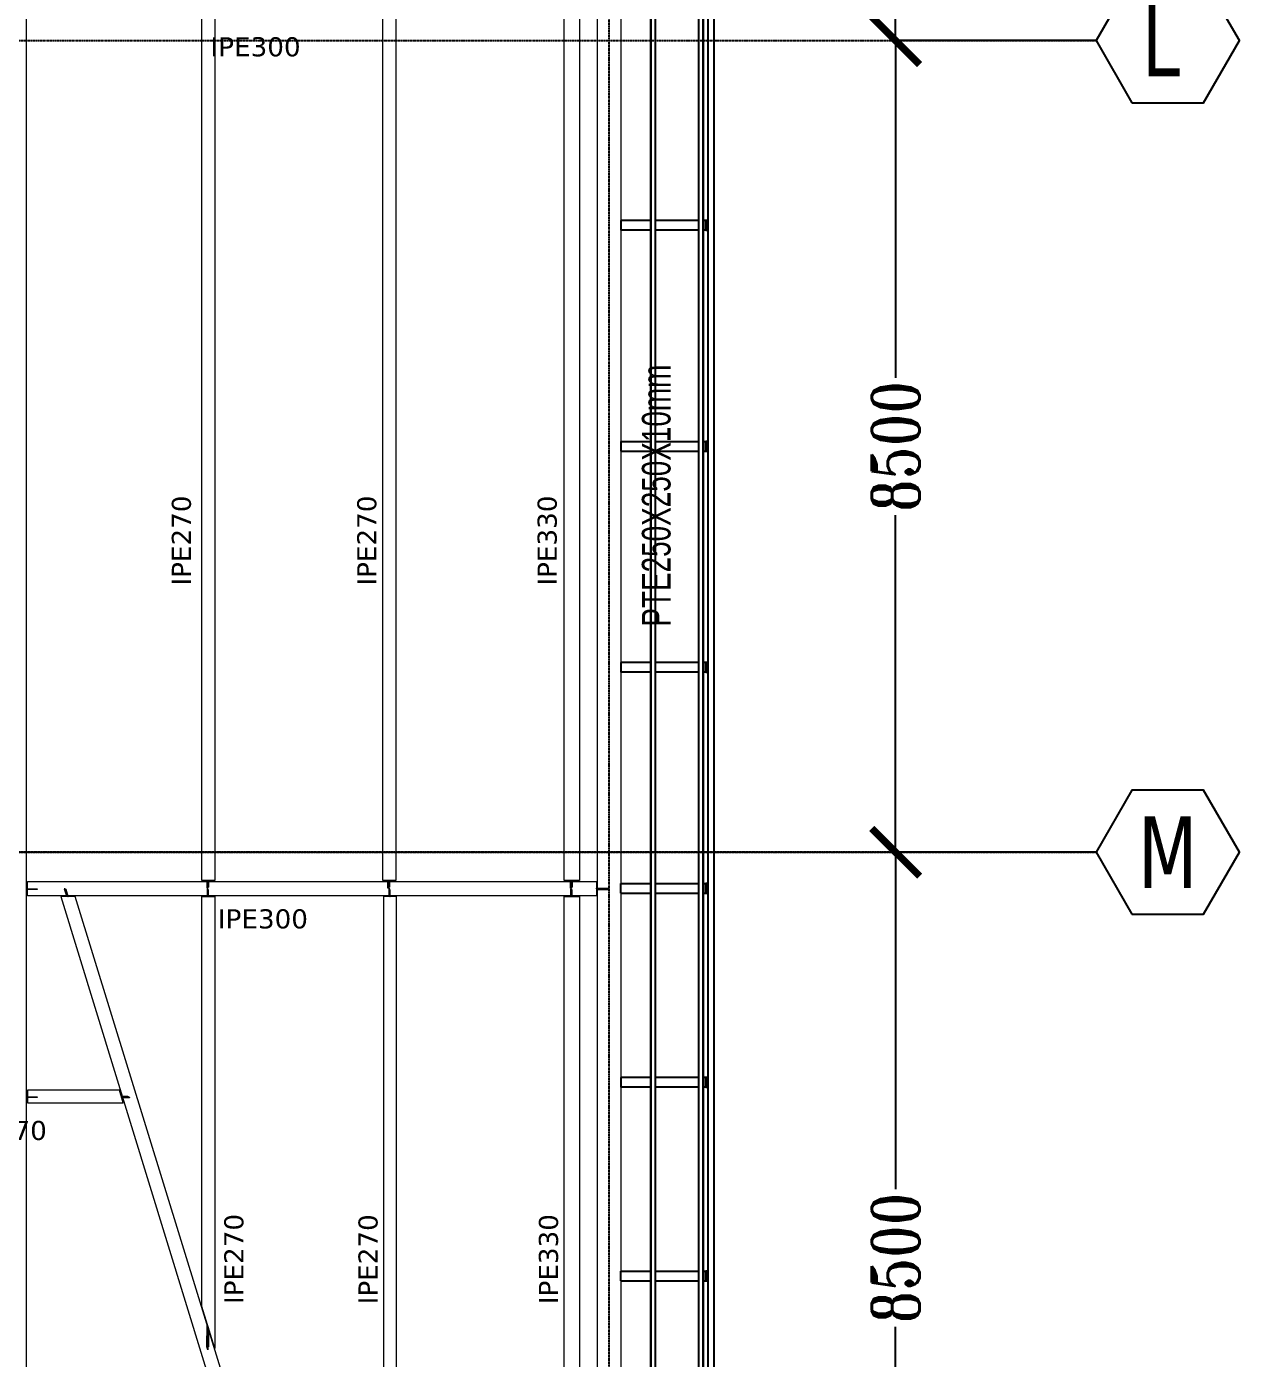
# Model space of a CAD drawing. Header units: millimetres. Extents: x -6598 to 74598, y -11659 to 33736.
# Drawn here: x 61901 to 74598, y 3189 to 17147 of the extents above; entities that cross this region are included whole.
import ezdxf
from ezdxf.enums import TextEntityAlignment as Align

# ---------------------------------------------------------------- set-up
doc = ezdxf.new("R2010")
doc.units = ezdxf.units.MM
doc.header["$LTSCALE"] = 0.95
doc.linetypes.add('DXK_LINE_DOT3', pattern=[5.9187, 2.979, -0.9799, 0.9799, -0.9799])
for name, color, linetype, lineweight in [('0-1', 7, 'Continuous', 5), ('E_B_PLACA-1', 10, 'Continuous', 25), ('E_B_PLACA-2', 254, 'Continuous', 25), ('E_TEXTO', 3, 'Continuous', 9), ('E_VIGAS', 5, 'Continuous', 9), ('E_VIGAS-1', 5, 'Continuous', 25), ('E_VIGAS-2', 10, 'Continuous', 25), ('HCB-VIGAS', 4, 'Continuous', 15)]:
    doc.layers.add(name, color=color, linetype=linetype, lineweight=lineweight)
for name, color, linetype in [('COTAS', 8, 'Continuous'), ('HCB-EJES', 1, 'Continuous'), ('HCB-ROTULOS', 2, 'Continuous')]:
    doc.layers.add(name, color=color, linetype=linetype)
doc.styles.add('Arial Narrow', font='', dxfattribs={"width": 0.85, "height": 0.3})
doc.styles.add('ROMANT', font='romant.shx', dxfattribs={"width": 0.8})
doc.styles.add('VERDANA', font='verdana.ttf')
doc.styles.get('Arial Narrow').set_extended_font_data('Arial Narrow')
doc.dimstyles.new('1.125', dxfattribs={"dimscale": 0, "dimtxt": 500, "dimasz": 500, "dimexe": 4, "dimexo": 4, "dimgap": 15, "dimtad": 0, "dimdec": 0, "dimzin": 4, "dimdsep": 46, "dimtxsty": 'ROMANT', "dimblk": 'ARCHTICK', "dimcen": -10, "dimclrd": 256, "dimclrt": 3, "dimadec": 0, "dimazin": 0, "dimtfac": 1, "dimtdec": 0, "dimtix": 1, "dimtmove": 0, "dimatfit": 0, "dimldrblk": 'OBLIQUE', "dimfxl": 0.05, "dimtolj": 1, "dimtzin": 0, "dimarcsym": 0})

# ---------------------------------------------------------------- blocks, each defined once
blk = doc.blocks.new('EST_SFM_VIGA-METALICA-SECCION-C - EST_SFM_VIGA-METALICA-UPN100-1529792-_58_00m_N_E_-NIVEL-15 DOC')
at = {"layer": 'E_VIGAS-2'}
for p, q in [((13.831, 0.032), (-13.129, 0.032)), ((-13.047, -0.018), (13.749, -0.018))]:
    blk.add_line(p, q, dxfattribs=at)
blk = doc.blocks.new('EST_SFM_VIGA-METALICA-SECCION-C - EST_SFM_VIGA-METALICA-UPN100-1530878-_58_00m_N_E_-NIVEL-15 DOC')
at = {"layer": 'E_VIGAS-2'}
for p, q in [((14.54, 0.018), (-14.294, 0.018)), ((-14.294, -0.032), (14.54, -0.032))]:
    blk.add_line(p, q, dxfattribs=at)
blk = doc.blocks.new('EST_SFM_VIGA-METALICA-SECCION-C - EST_SFM_VIGA-METALICA-UPN160-1529890-_58_00m_N_E_-NIVEL-15 DOC')
at = {"layer": 'E_VIGAS-1'}
for p, q in [((14.442, 0.018), (-14.49, 0.018)), ((-14.485, -0.047), (14.437, -0.047))]:
    blk.add_line(p, q, dxfattribs=at)
blk = doc.blocks.new('DCTIB_CNI_EST_MOD-1A-FAC_0001_rvt-1-_58_00m_N_E_-NIVEL-15 DOC')
at = {"layer": 'E_B_PLACA-1'}
for p, q in [((-5.177, 167.83), (-5.177, 138.995)), ((-5.727, 140.014), (-5.727, 166.81))]:
    blk.add_line(p, q, dxfattribs=at)
at = {"layer": 'E_B_PLACA-2'}
for p, q in [((-5.177, 138.995), (-5.177, 167.83)), ((-5.727, 166.81), (-5.727, 140.014))]:
    blk.add_line(p, q, dxfattribs=at)
at = {"layer": 'E_VIGAS-1'}
for p, q in [((-6.037, 155.678), (-6.037, 155.778)), ((-5.727, 155.778), (-6.037, 155.778)), ((-5.227, 155.778), (-5.677, 155.778)), ((-5.149, 155.778), (-5.177, 155.778)), ((-5.149, 155.778), (-5.149, 155.678)), ((-5.149, 155.678), (-5.149, 155.778)), ((-5.149, 155.778), (-5.148, 155.778)), ((-5.148, 155.778), (-5.148, 155.741)), ((-5.129, 155.778), (-5.148, 155.778)), ((-5.727, 155.678), (-6.037, 155.678)), ((-5.227, 155.678), (-5.677, 155.678)), ((-5.149, 155.678), (-5.177, 155.678)), ((-5.148, 155.678), (-5.149, 155.678)), ((-5.148, 155.731), (-5.143, 155.731)), ((-5.143, 155.731), (-5.148, 155.731)), ((-5.148, 155.731), (-5.143, 155.731)), ((-5.143, 155.725), (-5.148, 155.725)), ((-5.143, 155.725), (-5.148, 155.725)), ((-5.148, 155.725), (-5.143, 155.725)), ((-5.148, 155.716), (-5.148, 155.678)), ((-5.148, 155.678), (-5.129, 155.678)), ((-5.143, 155.731), (-5.129, 155.731)), ((-5.129, 155.725), (-5.143, 155.725)), ((-6.037, 153.364), (-6.037, 153.464)), ((-6.037, 153.464), (-5.727, 153.464)), ((-5.677, 153.464), (-5.227, 153.464)), ((-5.177, 153.464), (-5.149, 153.464)), ((-5.149, 153.464), (-5.149, 153.364)), ((-5.149, 153.464), (-5.148, 153.464)), ((-5.149, 153.364), (-5.149, 153.464)), ((-5.129, 153.464), (-5.148, 153.464)), ((-5.148, 153.464), (-5.148, 153.426)), ((-5.148, 153.417), (-5.143, 153.417)), ((-5.143, 153.417), (-5.148, 153.417)), ((-5.148, 153.417), (-5.143, 153.417)), ((-5.143, 153.411), (-5.148, 153.411)), ((-5.143, 153.411), (-5.148, 153.411)), ((-5.148, 153.411), (-5.143, 153.411)), ((-5.148, 153.401), (-5.148, 153.364)), ((-5.143, 153.417), (-5.129, 153.417)), ((-5.129, 153.411), (-5.143, 153.411)), ((-6.037, 153.364), (-5.727, 153.364)), ((-5.677, 153.364), (-5.227, 153.364)), ((-5.177, 153.364), (-5.149, 153.364)), ((-5.148, 153.364), (-5.149, 153.364)), ((-5.148, 153.364), (-5.129, 153.364)), ((-6.037, 151.049), (-6.037, 151.149)), ((-5.727, 151.149), (-6.037, 151.149)), ((-5.727, 151.049), (-6.037, 151.049)), ((-5.227, 151.149), (-5.677, 151.149)), ((-5.227, 151.049), (-5.677, 151.049)), ((-5.149, 151.149), (-5.177, 151.149)), ((-5.149, 151.049), (-5.177, 151.049)), ((-5.149, 151.149), (-5.149, 151.049)), ((-5.149, 151.049), (-5.149, 151.149)), ((-5.149, 151.149), (-5.148, 151.149)), ((-5.148, 151.049), (-5.149, 151.049)), ((-5.148, 151.149), (-5.148, 151.112)), ((-5.129, 151.149), (-5.148, 151.149)), ((-5.148, 151.102), (-5.143, 151.102)), ((-5.143, 151.102), (-5.148, 151.102)), ((-5.148, 151.102), (-5.143, 151.102)), ((-5.143, 151.097), (-5.148, 151.097)), ((-5.143, 151.097), (-5.148, 151.097)), ((-5.148, 151.097), (-5.143, 151.097)), ((-5.148, 151.087), (-5.148, 151.049)), ((-5.148, 151.049), (-5.129, 151.049)), ((-5.143, 151.102), (-5.129, 151.102)), ((-5.129, 151.097), (-5.143, 151.097)), ((-6.038, 148.735), (-6.038, 148.835)), ((-6.038, 148.835), (-5.727, 148.835)), ((-5.677, 148.835), (-5.227, 148.835)), ((-5.177, 148.835), (-5.149, 148.835)), ((-5.149, 148.835), (-5.149, 148.735)), ((-5.149, 148.835), (-5.148, 148.835)), ((-5.149, 148.735), (-5.149, 148.835)), ((-5.129, 148.835), (-5.148, 148.835)), ((-5.148, 148.835), (-5.148, 148.798)), ((-5.148, 148.788), (-5.143, 148.788)), ((-5.143, 148.788), (-5.148, 148.788)), ((-5.148, 148.788), (-5.143, 148.788)), ((-5.143, 148.788), (-5.129, 148.788)), ((-6.038, 148.735), (-5.727, 148.735)), ((-5.677, 148.735), (-5.227, 148.735)), ((-5.177, 148.735), (-5.149, 148.735)), ((-5.148, 148.735), (-5.149, 148.735)), ((-5.143, 148.782), (-5.148, 148.782)), ((-5.143, 148.782), (-5.148, 148.782)), ((-5.148, 148.782), (-5.143, 148.782)), ((-5.148, 148.772), (-5.148, 148.735)), ((-5.148, 148.735), (-5.129, 148.735)), ((-5.129, 148.782), (-5.143, 148.782)), ((-6.037, 146.704), (-6.037, 146.804)), ((-5.727, 146.804), (-6.037, 146.804)), ((-5.727, 146.704), (-6.037, 146.704)), ((-5.227, 146.804), (-5.677, 146.804)), ((-5.227, 146.704), (-5.677, 146.704)), ((-5.149, 146.804), (-5.177, 146.804)), ((-5.149, 146.704), (-5.177, 146.704)), ((-5.149, 146.804), (-5.149, 146.704)), ((-5.149, 146.704), (-5.149, 146.804)), ((-5.149, 146.804), (-5.148, 146.804)), ((-5.148, 146.704), (-5.149, 146.704)), ((-5.148, 146.804), (-5.148, 146.767)), ((-5.129, 146.804), (-5.148, 146.804)), ((-5.148, 146.757), (-5.143, 146.757)), ((-5.143, 146.757), (-5.148, 146.757)), ((-5.148, 146.757), (-5.143, 146.757)), ((-5.143, 146.752), (-5.148, 146.752)), ((-5.143, 146.752), (-5.148, 146.752)), ((-5.148, 146.752), (-5.143, 146.752)), ((-5.148, 146.742), (-5.148, 146.704)), ((-5.148, 146.704), (-5.129, 146.704)), ((-5.143, 146.757), (-5.129, 146.757)), ((-5.129, 146.752), (-5.143, 146.752)), ((-6.038, 144.674), (-6.038, 144.774)), ((-6.038, 144.774), (-5.727, 144.774)), ((-5.677, 144.774), (-5.227, 144.774)), ((-5.177, 144.774), (-5.149, 144.774)), ((-5.149, 144.774), (-5.149, 144.674)), ((-5.149, 144.774), (-5.148, 144.774)), ((-5.149, 144.674), (-5.149, 144.774)), ((-5.129, 144.774), (-5.148, 144.774)), ((-5.148, 144.774), (-5.148, 144.736)), ((-6.038, 144.674), (-5.727, 144.674)), ((-5.677, 144.674), (-5.227, 144.674)), ((-5.177, 144.674), (-5.149, 144.674)), ((-5.148, 144.674), (-5.149, 144.674)), ((-5.148, 144.726), (-5.143, 144.726)), ((-5.143, 144.726), (-5.148, 144.726)), ((-5.148, 144.726), (-5.143, 144.726)), ((-5.143, 144.721), (-5.148, 144.721)), ((-5.143, 144.721), (-5.148, 144.721)), ((-5.148, 144.721), (-5.143, 144.721)), ((-5.148, 144.711), (-5.148, 144.674)), ((-5.148, 144.674), (-5.129, 144.674)), ((-5.143, 144.726), (-5.129, 144.726)), ((-5.129, 144.721), (-5.143, 144.721))]:
    blk.add_line(p, q, dxfattribs=at)
for points, knots in [([(-5.148, 155.74), (-5.148, 155.739), (-5.147, 155.738), (-5.147, 155.736), (-5.147, 155.734), (-5.146, 155.732), (-5.145, 155.731), (-5.143, 155.731), (-5.143, 155.731)], [0.0698939, 0.0698939, 0.0698939, 0.0698939, 0.1428571, 0.2857143, 0.4285714, 0.5714286, 0.7857143, 1, 1, 1, 1]), ([(-5.143, 155.725), (-5.143, 155.725), (-5.144, 155.725), (-5.145, 155.725), (-5.146, 155.724), (-5.147, 155.722), (-5.147, 155.721), (-5.147, 155.72), (-5.148, 155.718), (-5.148, 155.717), (-5.148, 155.716)], [0, 0, 0, 0, 0.142857, 0.285714, 0.428571, 0.571429, 0.678571, 0.732143, 0.785714, 1, 1, 1, 1]), ([(-5.148, 153.426), (-5.148, 153.426), (-5.148, 153.424), (-5.147, 153.422), (-5.147, 153.42), (-5.146, 153.418), (-5.145, 153.417), (-5.143, 153.417), (-5.143, 153.417)], [0, 0, 0, 0, 0.142857, 0.285714, 0.428571, 0.571429, 0.785714, 1, 1, 1, 1]), ([(-5.143, 153.411), (-5.143, 153.411), (-5.144, 153.411), (-5.145, 153.41), (-5.146, 153.409), (-5.147, 153.408), (-5.147, 153.406), (-5.147, 153.405), (-5.148, 153.404), (-5.148, 153.402), (-5.148, 153.401)], [0, 0, 0, 0, 0.142857, 0.285714, 0.428571, 0.571429, 0.678571, 0.732143, 0.785714, 1, 1, 1, 1]), ([(-5.148, 151.112), (-5.148, 151.111), (-5.148, 151.11), (-5.147, 151.107), (-5.147, 151.105), (-5.146, 151.104), (-5.145, 151.102), (-5.143, 151.102), (-5.143, 151.102)], [0, 0, 0, 0, 0.142857, 0.285714, 0.428571, 0.571429, 0.785714, 1, 1, 1, 1]), ([(-5.143, 151.097), (-5.143, 151.097), (-5.144, 151.096), (-5.145, 151.096), (-5.146, 151.095), (-5.147, 151.093), (-5.147, 151.092), (-5.147, 151.091), (-5.148, 151.089), (-5.148, 151.088), (-5.148, 151.087)], [0, 0, 0, 0, 0.142857, 0.285714, 0.428571, 0.571429, 0.678571, 0.732143, 0.785714, 1, 1, 1, 1]), ([(-5.148, 148.798), (-5.148, 148.797), (-5.148, 148.795), (-5.147, 148.793), (-5.147, 148.791), (-5.146, 148.789), (-5.145, 148.788), (-5.143, 148.788), (-5.143, 148.788)], [0, 0, 0, 0, 0.142857, 0.285714, 0.428571, 0.571429, 0.785714, 1, 1, 1, 1]), ([(-5.143, 148.782), (-5.143, 148.782), (-5.144, 148.782), (-5.145, 148.781), (-5.146, 148.78), (-5.147, 148.779), (-5.147, 148.778), (-5.147, 148.777), (-5.148, 148.775), (-5.148, 148.774), (-5.148, 148.772)], [0, 0, 0, 0, 0.142857, 0.285714, 0.428571, 0.571429, 0.678571, 0.732143, 0.785714, 1, 1, 1, 1]), ([(-5.148, 146.767), (-5.148, 146.766), (-5.148, 146.765), (-5.147, 146.762), (-5.147, 146.76), (-5.146, 146.759), (-5.145, 146.757), (-5.143, 146.757), (-5.143, 146.757)], [0, 0, 0, 0, 0.142857, 0.285714, 0.428571, 0.571429, 0.785714, 1, 1, 1, 1]), ([(-5.143, 146.752), (-5.143, 146.752), (-5.144, 146.751), (-5.145, 146.751), (-5.146, 146.75), (-5.147, 146.748), (-5.147, 146.747), (-5.147, 146.746), (-5.148, 146.744), (-5.148, 146.743), (-5.148, 146.742)], [0, 0, 0, 0, 0.142857, 0.285714, 0.428571, 0.571429, 0.678571, 0.732143, 0.785714, 1, 1, 1, 1]), ([(-5.148, 144.736), (-5.148, 144.735), (-5.148, 144.734), (-5.147, 144.732), (-5.147, 144.73), (-5.146, 144.728), (-5.145, 144.727), (-5.143, 144.726), (-5.143, 144.726)], [0, 0, 0, 0, 0.142857, 0.285714, 0.428571, 0.571429, 0.785714, 1, 1, 1, 1]), ([(-5.143, 144.721), (-5.143, 144.721), (-5.144, 144.721), (-5.145, 144.72), (-5.146, 144.719), (-5.147, 144.718), (-5.147, 144.716), (-5.147, 144.715), (-5.148, 144.714), (-5.148, 144.712), (-5.148, 144.711)], [0, 0, 0, 0, 0.142857, 0.285714, 0.428571, 0.571429, 0.678571, 0.732143, 0.785714, 1, 1, 1, 1])]:
    blk.add_open_spline(points, degree=3, knots=knots, dxfattribs=at)
for name, p, rotation in [('EST_SFM_VIGA-METALICA-SECCION-C - EST_SFM_VIGA-METALICA-UPN100-1530878-_58_00m_N_E_-NIVEL-15 DOC', (-5.195, 153.535), 270), ('EST_SFM_VIGA-METALICA-SECCION-C - EST_SFM_VIGA-METALICA-UPN160-1529890-_58_00m_N_E_-NIVEL-15 DOC', (-5.082, 153.388), 269.9999999999999), ('EST_SFM_VIGA-METALICA-SECCION-C - EST_SFM_VIGA-METALICA-UPN100-1529792-_58_00m_N_E_-NIVEL-15 DOC', (-5.709, 153.763), 270.0000000000001)]:
    blk.add_blockref(name, p, dxfattribs=dict(at, rotation=rotation))
blk = doc.blocks.new('_ArchTick')
at = {"color": 0, "linetype": 'ByBlock', "const_width": 0.15}
blk.add_lwpolyline([(-0.5, -0.5), (0.5, 0.5)], dxfattribs=at)
blk = doc.blocks.new('*D633')
at = {"layer": 'COTAS', "color": 0, "lineweight": -2, "transparency": 16777216}
for p, q in [((73094, 25500), (70996, 25500)), ((73094, 17000), (70996, 17000))]:
    blk.add_line(p, q, dxfattribs=at)
at = {"layer": 'COTAS', "lineweight": -2, "transparency": 16777216}
for p, q in [((71000, 25500), (71000, 21970)), ((71000, 17000), (71000, 20530))]:
    blk.add_line(p, q, dxfattribs=at)
at = {"layer": 'Defpoints', "color": 0, "transparency": 16777216}
for p in [(71000, 25500), (73098, 25500), (73098, 17000)]:
    blk.add_point(p, dxfattribs=at)
at = {"layer": 'COTAS', "lineweight": -2, "transparency": 16777216, "xscale": 500, "yscale": 500, "zscale": 500}
for p, rotation in [((71000, 25500), 90), ((71000, 17000), 270)]:
    blk.add_blockref('_ArchTick', p, dxfattribs=dict(at, rotation=rotation))
at = {"layer": 'COTAS', "color": 3, "transparency": 16777216, "insert": (71000, 21250), "char_height": 500, "attachment_point": 5, "rotation": 90, "style": 'ROMANT'}
blk.add_mtext('\\A1;8500', dxfattribs=at)
blk = doc.blocks.new('_Oblique')
at = {"color": 0, "linetype": 'ByBlock', "lineweight": -2}
blk.add_line((-0.5, -0.5), (0.5, 0.5), dxfattribs=at)
blk = doc.blocks.new('*D634')
at = {"layer": 'COTAS', "color": 0, "lineweight": -2, "transparency": 16777216}
for p, q in [((73094, 17000), (70996, 17000)), ((73094, 8500), (70996, 8500))]:
    blk.add_line(p, q, dxfattribs=at)
at = {"layer": 'COTAS', "lineweight": -2, "transparency": 16777216}
for p, q in [((71000, 17000), (71000, 13470)), ((71000, 8500), (71000, 12030))]:
    blk.add_line(p, q, dxfattribs=at)
at = {"layer": 'Defpoints', "color": 0, "transparency": 16777216}
for p in [(73098, 17000), (71000, 8500), (73098, 8500)]:
    blk.add_point(p, dxfattribs=at)
at = {"layer": 'COTAS', "lineweight": -2, "transparency": 16777216, "xscale": 500, "yscale": 500, "zscale": 500}
for p, rotation in [((71000, 17000), 90), ((71000, 8500), 270)]:
    blk.add_blockref('_ArchTick', p, dxfattribs=dict(at, rotation=rotation))
at = {"layer": 'COTAS', "color": 3, "transparency": 16777216, "insert": (71000, 12750), "char_height": 500, "attachment_point": 5, "rotation": 90, "style": 'ROMANT'}
blk.add_mtext('\\A1;8500', dxfattribs=at)
blk = doc.blocks.new('*D635')
at = {"layer": 'COTAS', "color": 0, "lineweight": -2, "transparency": 16777216}
for p, q in [((73094, 8500), (70996, 8500)), ((73094, 0), (70996, 0))]:
    blk.add_line(p, q, dxfattribs=at)
at = {"layer": 'COTAS', "lineweight": -2, "transparency": 16777216}
for p, q in [((71000, 8500), (71000, 4970)), ((71000, 0), (71000, 3530))]:
    blk.add_line(p, q, dxfattribs=at)
at = {"layer": 'Defpoints', "color": 0, "transparency": 16777216}
for p in [(71000, 8500), (73098, 8500), (73098, 0)]:
    blk.add_point(p, dxfattribs=at)
at = {"layer": 'COTAS', "lineweight": -2, "transparency": 16777216, "xscale": 500, "yscale": 500, "zscale": 500}
for p, rotation in [((71000, 8500), 90), ((71000, 0), 270)]:
    blk.add_blockref('_ArchTick', p, dxfattribs=dict(at, rotation=rotation))
at = {"layer": 'COTAS', "color": 3, "transparency": 16777216, "insert": (71000, 4250), "char_height": 500, "attachment_point": 5, "rotation": 90, "style": 'ROMANT'}
blk.add_mtext('\\A1;8500', dxfattribs=at)

msp = doc.modelspace()

# ---------------------------------------------------------------- linework, layer by layer
at = {"layer": 'E_VIGAS', "color": 30, "true_color": 0xf26722}
for points in [[(6101, 26596), (6101, -1095.8), (61901.2, -1095.7), (61901.1, 26596)], [(67875.9, 235.1), (68125.9, 235.1), (68125.9, 25265.1), (67875.9, 25265.1)]]:
    msp.add_lwpolyline(points, close=True, dxfattribs=at)
at = {"layer": 'HCB-EJES', "linetype": 'DXK_LINE_DOT3'}
for p, q in [((68000.1, -5780.2), (68000.1, 31280.5)), ((-5098.2, 17000), (73098.4, 17000))]:
    msp.add_line(p, q, dxfattribs=at)
msp.add_lwpolyline([(73098.4, 8500), (-5098.2, 8500), (73098.4, 8500)], dxfattribs=at)
at = {"layer": 'HCB-ROTULOS'}
for points in [[(73473.4, 16350.5), (74223.4, 16350.5), (74598.4, 17000), (74223.4, 17649.5), (73473.4, 17649.5), (73098.4, 17000)], [(73473.4, 7850.5), (74223.4, 7850.5), (74598.4, 8500), (74223.4, 9149.5), (73473.4, 9149.5), (73098.4, 8500)]]:
    msp.add_lwpolyline(points, close=True, dxfattribs=at)
at = {"layer": 'HCB-VIGAS'}
for p, q in [((61910.2, 8195.2), (67865.9, 8195.2)), ((61910.2, 8045.2), (61910.2, 8195.2)), ((67865.9, 8195.2), (67865.9, 8045.2)), ((67865.9, 8045.2), (61910.2, 8045.2))]:
    msp.add_line(p, q, dxfattribs=at)
for points in [[(67875.9, 235.1), (68125.9, 235.1), (68126, 25265.1), (67876, 25265.1)], [(63735.3, 17295.2), (63870.3, 17295.2), (63870.3, 8205.2), (63735.3, 8205.2)], [(65630.3, 17295.2), (65765.3, 17295.2), (65765.3, 8205.2), (65630.3, 8205.2)], [(67687.9, 8205.2), (67527.9, 8205.2), (67527.9, 17295.2), (67687.9, 17295.2)], [(61900.2, 8116.7), (62010.2, 8116.7), (62010.2, 8110.7), (61900.2, 8110.7)], [(62305.7, 8116.5), (62295.2, 8116.5), (62317.2, 8045.2), (62327.6, 8045.3)], [(62330.6, 8035.4), (62337.5, 8035.4), (62314.9, 8108.8), (62308.6, 8106.9)], [(63799.5, 8123.8), (63789.5, 8123.8), (63789.5, 8195.2), (63799.5, 8195.2)], [(63799.6, 8116.7), (63789.6, 8116.7), (63789.6, 8045.2), (63799.6, 8045.2)], [(63799.5, 8205.2), (63806.1, 8205.2), (63806.1, 8133.8), (63799.5, 8133.8)], [(63799.6, 8035.2), (63806.2, 8035.2), (63806.2, 8106.7), (63799.6, 8106.7)], [(65694.5, 8123.8), (65684.5, 8123.8), (65684.5, 8195.2), (65694.5, 8195.2)], [(65702, 8116.7), (65692, 8116.7), (65692, 8045.2), (65702, 8045.2)], [(65694.5, 8205.2), (65701.1, 8205.2), (65701.1, 8133.8), (65694.5, 8133.8)], [(65702, 8035.2), (65708.6, 8035.2), (65708.6, 8106.7), (65702, 8106.7)], [(67604.6, 8123.8), (67594.6, 8123.8), (67594.6, 8195.2), (67604.6, 8195.2)], [(67604.6, 8116.7), (67594.6, 8116.7), (67594.6, 8045.2), (67604.6, 8045.2)], [(67604.6, 8205.2), (67611.2, 8205.2), (67611.2, 8133.8), (67604.6, 8133.8)], [(67604.6, 8035.2), (67611.2, 8035.2), (67611.2, 8106.7), (67604.6, 8106.7)], [(67865.9, 8123.3), (67988.3, 8123.4), (67988.3, 8117.2), (67865.9, 8117.1)], [(67875.9, 8107.2), (67875.9, 8117.2), (68000.1, 8117.2), (68000.1, 8107.2)], [(63735.4, 8035.2), (63870.4, 8035.2), (63870.2, 3304.1), (63735.3, 3742.1)], [(65637.8, 895.3), (65772.8, 895.3), (65772.8, 8035.2), (65637.8, 8035.2)], [(67687.9, 895.2), (67527.9, 895.2), (67527.9, 8035.2), (67687.9, 8035.2)], [(61911.3, 5875.3), (62912.9, 5875.7), (62871.6, 6010), (61911.3, 6009.9)], [(61901.2, 5939.3), (62011.2, 5939.3), (62011.2, 5933.3), (61901.2, 5933.3)], [(62961.4, 5946), (62963.4, 5939.6), (62893.2, 5939.7), (62891.3, 5945.9)], [(62906.2, 5929.7), (62903.1, 5939.7), (62974.5, 5939.6), (62977.5, 5929.6)], [(63799.5, 3288.5), (63789.3, 3321.4), (63789.4, 3556.5), (63799.5, 3523.5)], [(63799.5, 3533.8), (63806.1, 3512.4), (63806.1, 3319), (63799.5, 3319)]]:
    msp.add_lwpolyline(points, close=True, dxfattribs=at)
msp.add_lwpolyline([(64671.7, 184.8), (64828.5, 184.8), (62409, 8035.4), (62259, 8035.4), (64671.7, 184.8)], dxfattribs=at)

# ---------------------------------------------------------------- block references
at = {"layer": '0-1', "xscale": 1000, "yscale": 1000, "zscale": 1000}
msp.add_blockref('DCTIB_CNI_EST_MOD-1A-FAC_0001_rvt-1-_58_00m_N_E_-NIVEL-15 DOC', (74162.1, -140662.4), dxfattribs=at)

# ---------------------------------------------------------------- texts
at = {"layer": 'E_TEXTO', "char_height": 200, "width": 1206.139, "attachment_point": 1, "style": 'VERDANA'}
for s, insert in [('IPE300', (63826.3, 17036)), ('IPE300', (63903.1, 7902.7)), ('IPE270', (61169.1, 5687))]:
    msp.add_mtext(s, dxfattribs=dict(at, insert=insert))
at = {"layer": 'E_TEXTO', "attachment_point": 1, "rotation": 90}
for s, insert, char_height, width, style in [('PTE250X250X10mm', (68342.7, 10863.1), 300, 3434.429, 'Arial Narrow'), ('IPE270', (63420.8, 11292.8), 200, 1206.139, 'VERDANA'), ('IPE270', (65361.9, 11292.8), 200, 1206.139, 'VERDANA'), ('IPE330', (67250.9, 11292.8), 200, 1206.139, 'VERDANA'), ('IPE270', (63970.1, 3769.1), 200, 1206.139, 'VERDANA'), ('IPE270', (65375.1, 3765.4), 200, 1206.139, 'VERDANA'), ('IPE330', (67264.5, 3767.2), 200, 1206.139, 'VERDANA')]:
    msp.add_mtext(s, dxfattribs=dict(at, insert=insert, char_height=char_height, width=width, style=style))
at = {"layer": 'HCB-ROTULOS', "color": 4, "style": 'VERDANA', "width": 0.7}
for s, p in [('L', (73777.9, 17000)), ('M', (73848.4, 8500))]:
    msp.add_text(s, height=750, dxfattribs=at).set_placement(p, align=Align.MIDDLE_CENTER)

# ---------------------------------------------------------------- dimensions: what is measured, and where the dimension line sits
at = {"layer": 'COTAS'}
for base, p1, p2, angle, picture, middle in [((71000.1, 25500), (73098.4, 17000), (73098.4, 25500), 270, '*D633', (71000.1, 21250)), ((71000.1, 8500), (73098.4, 17000), (73098.4, 8500), 90, '*D634', (71000.1, 12750)), ((71000.1, 8500), (73098.4, 0), (73098.4, 8500), 270, '*D635', (71000.1, 4250))]:
    dim = msp.add_linear_dim(base=base, p1=p1, p2=p2, angle=angle, dimstyle='1.125', override={"dimscale": 1}, dxfattribs=at)
    dim.commit()
    dim.dimension.update_dxf_attribs({"geometry": picture, "text_midpoint": middle})

doc.saveas('drawing.dxf')
